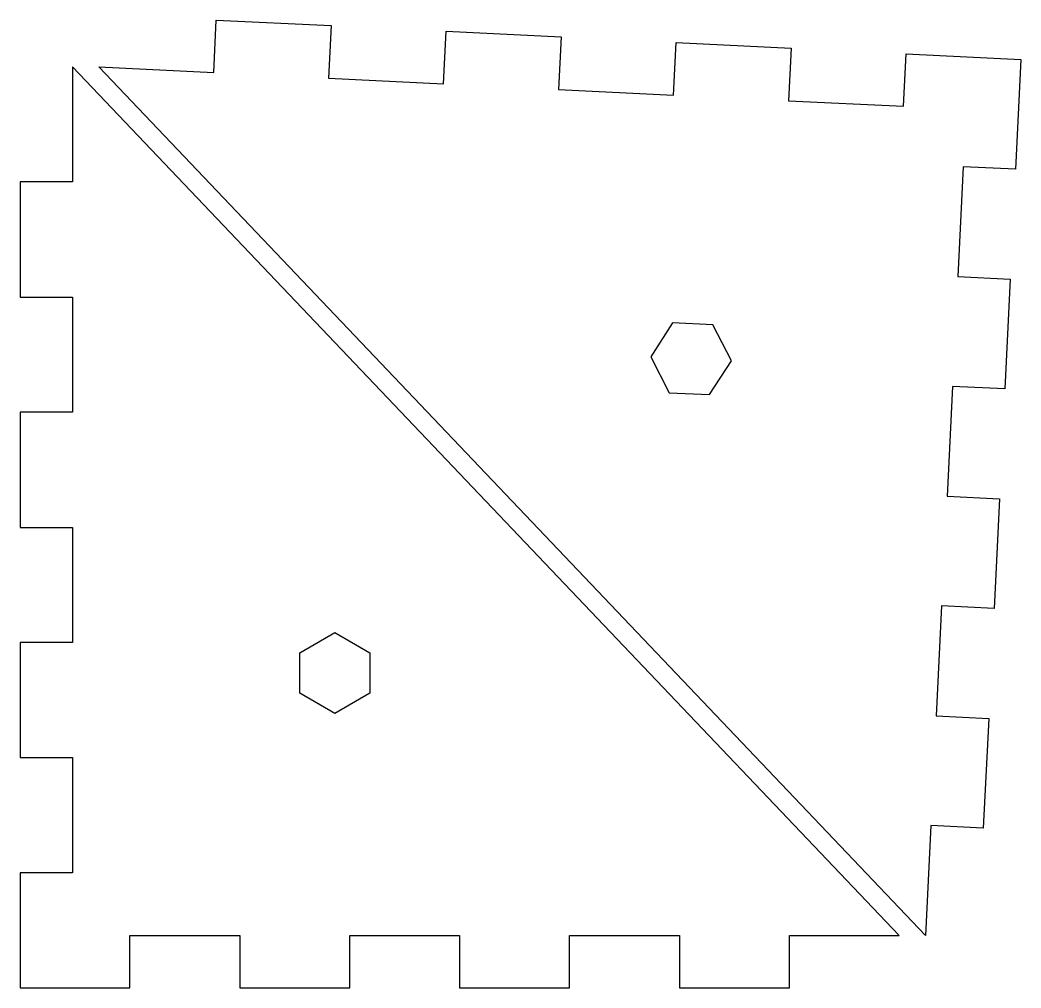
# Model space of a CAD drawing. Header units: millimetres. Extents: x -245 to -131, y -125 to -14.
import ezdxf

# ---------------------------------------------------------------- set-up
doc = ezdxf.new("R2010")
doc.units = ezdxf.units.MM
doc.header["$MEASUREMENT"] = 0

msp = doc.modelspace()

# ---------------------------------------------------------------- linework, layer by layer
for points in [[(-236, -19.74), (-222.86, -20.38), (-222.56, -14.39), (-209.42, -15.03), (-209.72, -21.03), (-196.57, -21.67), (-196.28, -15.68), (-183.14, -16.32), (-183.43, -22.32), (-170.29, -22.96), (-170, -16.97), (-156.85, -17.61), (-157.15, -23.61), (-144.01, -24.25), (-143.71, -18.26), (-130.57, -18.9), (-131.18, -31.45), (-137.18, -31.16), (-137.79, -43.71), (-131.8, -44), (-132.42, -56.55), (-138.41, -56.25), (-139.02, -68.8), (-133.03, -69.1), (-133.65, -81.65), (-139.64, -81.35), (-140.26, -93.9), (-134.26, -94.2), (-134.88, -106.74), (-140.87, -106.45), (-141.49, -119), (-236, -19.74)], [(-239, -19.74), (-239, -32.89), (-245, -32.89), (-245, -46.05), (-239, -46.05), (-239, -59.21), (-245, -59.21), (-245, -72.37), (-239, -72.37), (-239, -85.53), (-245, -85.53), (-245, -98.68), (-239, -98.68), (-239, -111.84), (-245, -111.84), (-245, -125), (-232.44, -125), (-232.44, -119), (-219.87, -119), (-219.87, -125), (-207.31, -125), (-207.31, -119), (-194.74, -119), (-194.74, -125), (-182.18, -125), (-182.18, -119), (-169.62, -119), (-169.62, -125), (-157.05, -125), (-157.05, -119), (-144.49, -119), (-239, -19.74)]]:
    msp.add_lwpolyline(points)
for points in [[(-165.79, -49.21), (-170.4, -48.99), (-172.9, -52.87), (-170.79, -56.98), (-166.18, -57.2), (-163.68, -53.32)], [(-213, -91.31), (-213, -86.69), (-209, -84.38), (-205, -86.69), (-205, -91.31), (-209, -93.62)]]:
    msp.add_lwpolyline(points, close=True)

doc.saveas('drawing.dxf')
